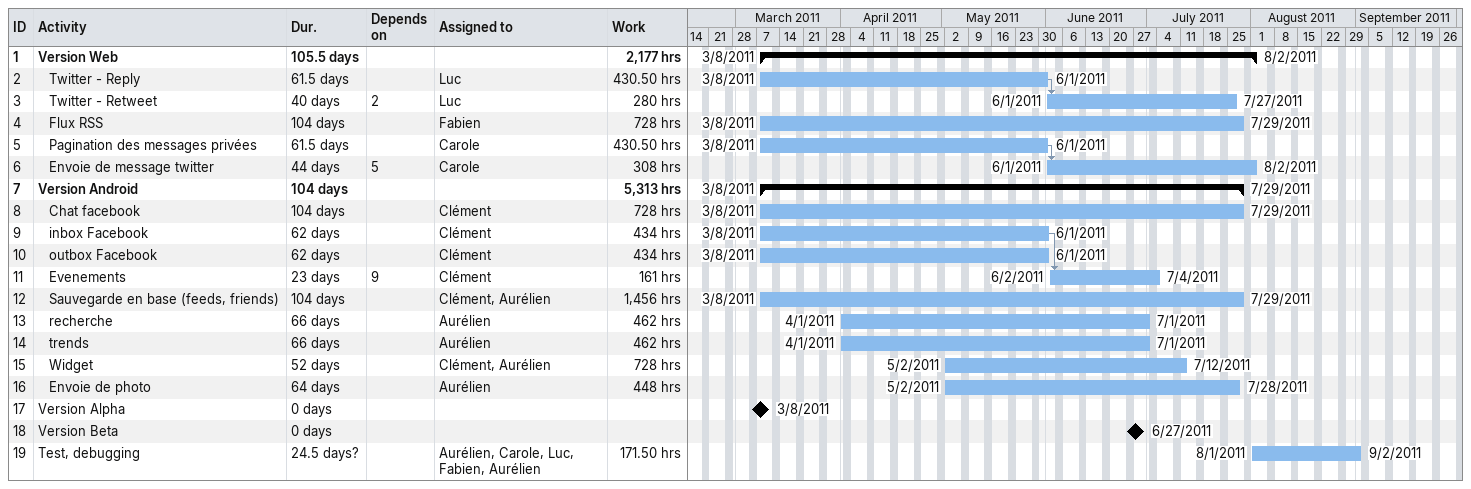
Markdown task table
| ID | Level | Task | Duration | Start | Finish | Predecessors | Resources | Work (h) |
|---|---|---|---|---|---|---|---|---|
| 1 | 1 | **Version Web** | 105.5d | 2011-03-08 | 2011-08-02 |  |  | 2177 |
| 2 | 2 | Twitter - Reply | 61.5d | 2011-03-08 | 2011-06-01 |  | Luc | 430.50 |
| 3 | 2 | Twitter - Retweet | 40d | 2011-06-01 | 2011-07-27 | 2 | Luc | 280 |
| 4 | 2 | Flux RSS | 104d | 2011-03-08 | 2011-07-29 |  | Fabien | 728 |
| 5 | 2 | Pagination des messages privées | 61.5d | 2011-03-08 | 2011-06-01 |  | Carole | 430.50 |
| 6 | 2 | Envoie de message twitter | 44d | 2011-06-01 | 2011-08-02 | 5 | Carole | 308 |
| 7 | 1 | **Version Android** | 104d | 2011-03-08 | 2011-07-29 |  |  | 5313 |
| 8 | 2 | Chat facebook | 104d | 2011-03-08 | 2011-07-29 |  | Clément | 728 |
| 9 | 2 | inbox Facebook | 62d | 2011-03-08 | 2011-06-01 |  | Clément | 434 |
| 10 | 2 | outbox Facebook | 62d | 2011-03-08 | 2011-06-01 |  | Clément | 434 |
| 11 | 2 | Evenements | 23d | 2011-06-02 | 2011-07-04 | 9 | Clément | 161 |
| 12 | 2 | Sauvegarde en base (feeds, friends) | 104d | 2011-03-08 | 2011-07-29 |  | Clément, Aurélien | 1456 |
| 13 | 2 | recherche | 66d | 2011-04-01 | 2011-07-01 |  | Aurélien | 462 |
| 14 | 2 | trends | 66d | 2011-04-01 | 2011-07-01 |  | Aurélien | 462 |
| 15 | 2 | Widget | 52d | 2011-05-02 | 2011-07-12 |  | Clément, Aurélien | 728 |
| 16 | 2 | Envoie de photo | 64d | 2011-05-02 | 2011-07-28 |  | Aurélien | 448 |
| 17 | 1 | Version Alpha | 0d | 2011-03-08 | 2011-03-08 |  |  |  |
| 18 | 1 | Version Beta | 0d | 2011-06-27 | 2011-06-27 |  |  |  |
| 19 | 1 | Test, debugging | 24.5d? | 2011-08-01 | 2011-09-02 |  | Aurélien, Carole, Luc, Fabien, Aurélien | 171.50 |
